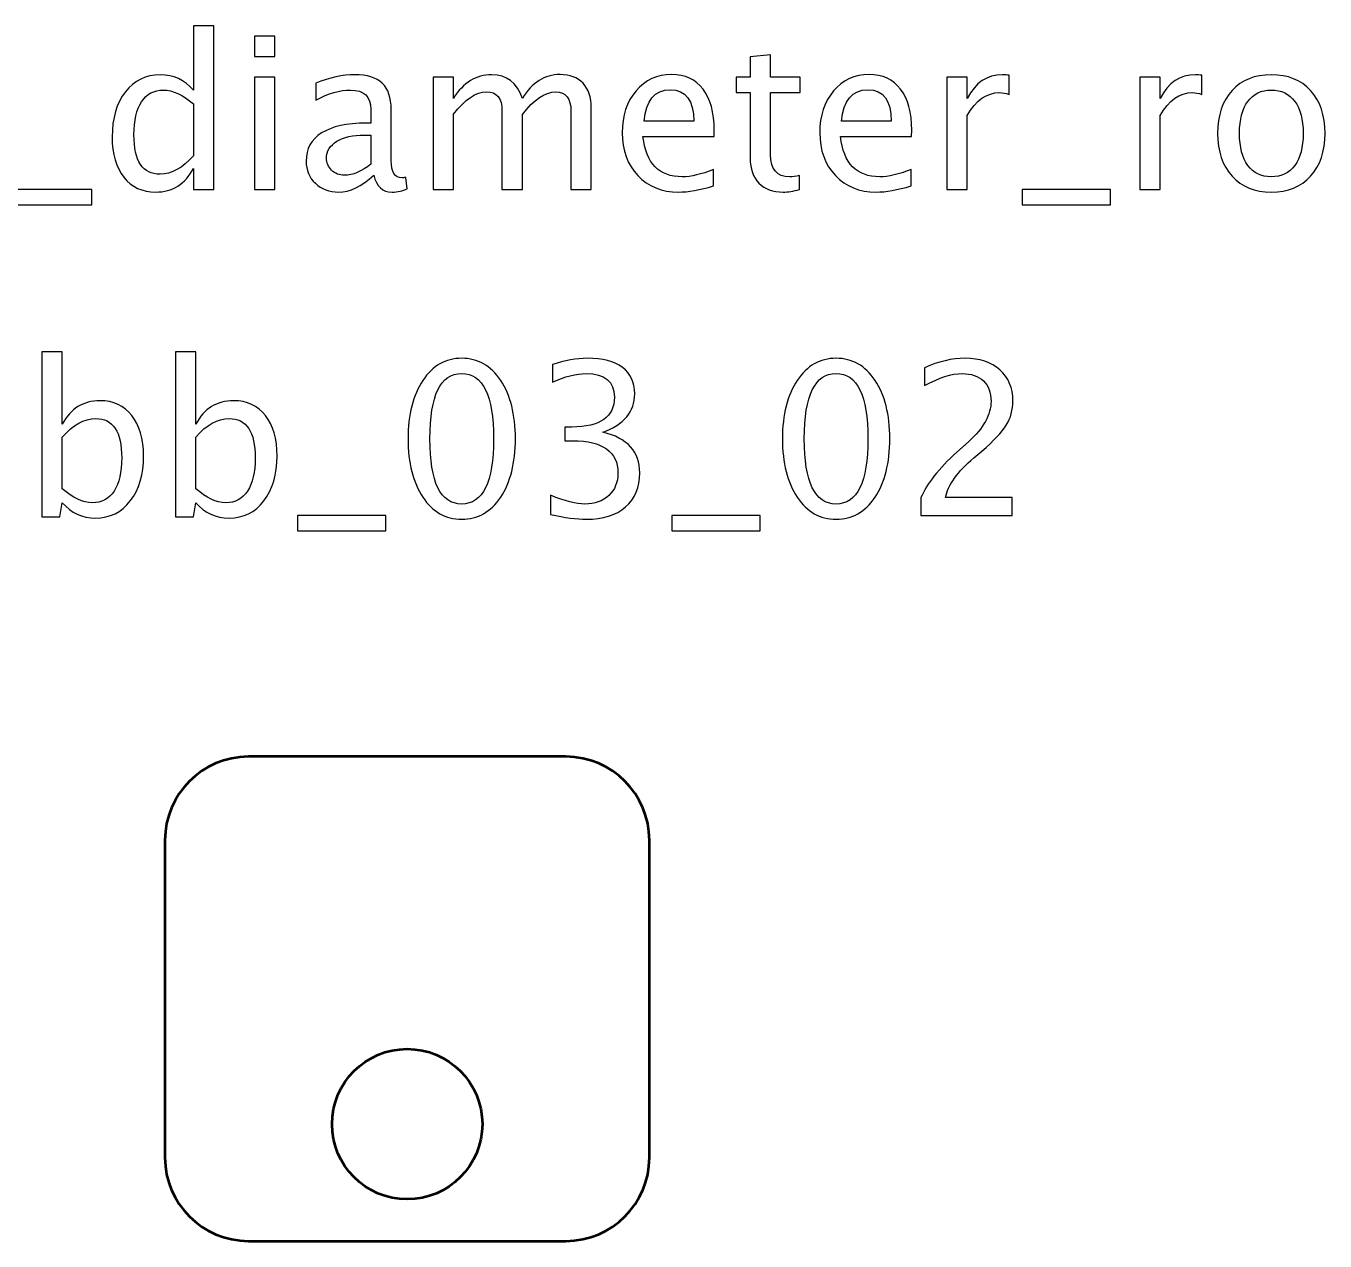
# Model space of a CAD drawing. Header units: centimetres. Extents: x -26.9 to 37.3, y -43.5 to 43.3.
# Drawn here: x -2.28 to 5.49, y -43.45 to -36.18 of the extents above; entities that cross this region are included whole.
import ezdxf

# ---------------------------------------------------------------- set-up
doc = ezdxf.new("R2010")
doc.units = ezdxf.units.CM
doc.header["$MEASUREMENT"] = 0
doc.layers.add('Layer 1', color=7, linetype='Continuous')

msp = doc.modelspace()

# ---------------------------------------------------------------- linework, layer by layer
at = {"layer": 'Layer 1', "lineweight": 53}
msp.add_ellipse((0, -42.75), major_axis=(0, 0.45), ratio=1, dxfattribs=at)
at = {"layer": 'Layer 1'}
for points, knots in [([(-1.2797, -37.15435), (-1.2797, -37.15435), (-1.2797, -37.02798), (-1.2797, -37.02798), (-1.2797, -37.02798), (-1.32944, -37.12239), (-1.40437, -37.16959), (-1.50449, -37.16959), (-1.50449, -37.16959), (-1.58577, -37.16959), (-1.64969, -37.14017), (-1.69626, -37.08111), (-1.69626, -37.08111), (-1.74283, -37.02206), (-1.76611, -36.94141), (-1.76611, -36.83918), (-1.76611, -36.83918), (-1.76611, -36.72742), (-1.73965, -36.63746), (-1.68695, -36.5693), (-1.68695, -36.5693), (-1.63403, -36.50136), (-1.5646, -36.46728), (-1.47845, -36.46728), (-1.47845, -36.46728), (-1.39866, -36.46728), (-1.33219, -36.49776), (-1.2797, -36.55893), (-1.2797, -36.55893), (-1.2797, -36.55893), (-1.2797, -36.17518), (-1.2797, -36.17518), (-1.2797, -36.17518), (-1.2797, -36.17518), (-1.15778, -36.17518), (-1.15778, -36.17518), (-1.15778, -36.17518), (-1.15778, -36.17518), (-1.15778, -37.15435), (-1.15778, -37.15435), (-1.15778, -37.15435), (-1.15778, -37.15435), (-1.2797, -37.15435), (-1.2797, -37.15435)], [0, 0, 0, 0, 0.0833333, 0.0833333, 0.0833333, 0.0833333, 0.1666667, 0.1666667, 0.1666667, 0.1666667, 0.25, 0.25, 0.25, 0.25, 0.3333333, 0.3333333, 0.3333333, 0.3333333, 0.4166667, 0.4166667, 0.4166667, 0.4166667, 0.5, 0.5, 0.5, 0.5, 0.5833333, 0.5833333, 0.5833333, 0.5833333, 0.6666667, 0.6666667, 0.6666667, 0.6666667, 0.75, 0.75, 0.75, 0.75, 0.8333333, 0.8333333, 0.8333333, 0.8333333, 1, 1, 1, 1]), ([(-0.91352, -36.35806), (-0.91352, -36.35806), (-0.91352, -36.23614), (-0.91352, -36.23614), (-0.91352, -36.23614), (-0.91352, -36.23614), (-0.7916, -36.23614), (-0.7916, -36.23614), (-0.7916, -36.23614), (-0.7916, -36.23614), (-0.7916, -36.35806), (-0.7916, -36.35806), (-0.7916, -36.35806), (-0.7916, -36.35806), (-0.91352, -36.35806), (-0.91352, -36.35806)], [0, 0, 0, 0, 0.2, 0.2, 0.2, 0.2, 0.4, 0.4, 0.4, 0.4, 0.6, 0.6, 0.6, 0.6, 1, 1, 1, 1]), ([(2.34911, -37.15414), (2.31143, -37.16451), (2.27863, -37.16959), (2.2509, -37.16959), (2.2509, -37.16959), (2.18867, -37.16959), (2.1402, -37.15181), (2.10548, -37.11625), (2.10548, -37.11625), (2.07056, -37.08069), (2.0532, -37.03137), (2.0532, -36.96808), (2.0532, -36.96808), (2.0532, -36.96808), (2.0532, -36.57269), (2.0532, -36.57269), (2.0532, -36.57269), (2.0532, -36.57269), (1.96896, -36.57269), (1.96896, -36.57269), (1.96896, -36.57269), (1.96896, -36.57269), (1.96896, -36.48125), (1.96896, -36.48125), (1.96896, -36.48125), (1.96896, -36.48125), (2.0532, -36.48125), (2.0532, -36.48125), (2.0532, -36.48125), (2.0532, -36.48125), (2.0532, -36.35954), (2.0532, -36.35954), (2.0532, -36.35954), (2.0532, -36.35954), (2.17512, -36.3479), (2.17512, -36.3479), (2.17512, -36.3479), (2.17512, -36.3479), (2.17512, -36.48125), (2.17512, -36.48125), (2.17512, -36.48125), (2.17512, -36.48125), (2.35165, -36.48125), (2.35165, -36.48125), (2.35165, -36.48125), (2.35165, -36.48125), (2.35165, -36.57269), (2.35165, -36.57269), (2.35165, -36.57269), (2.35165, -36.57269), (2.17512, -36.57269), (2.17512, -36.57269), (2.17512, -36.57269), (2.17512, -36.57269), (2.17512, -36.94607), (2.17512, -36.94607), (2.17512, -36.94607), (2.17512, -37.03412), (2.21343, -37.07815), (2.28984, -37.07815), (2.28984, -37.07815), (2.30614, -37.07815), (2.32583, -37.0754), (2.34911, -37.07011), (2.34911, -37.07011), (2.34911, -37.07011), (2.34911, -37.15414), (2.34911, -37.15414)], [0, 0, 0, 0, 0.0555556, 0.0555556, 0.0555556, 0.0555556, 0.1111111, 0.1111111, 0.1111111, 0.1111111, 0.1666667, 0.1666667, 0.1666667, 0.1666667, 0.2222222, 0.2222222, 0.2222222, 0.2222222, 0.2777778, 0.2777778, 0.2777778, 0.2777778, 0.3333333, 0.3333333, 0.3333333, 0.3333333, 0.3888889, 0.3888889, 0.3888889, 0.3888889, 0.4444444, 0.4444444, 0.4444444, 0.4444444, 0.5, 0.5, 0.5, 0.5, 0.5555556, 0.5555556, 0.5555556, 0.5555556, 0.6111111, 0.6111111, 0.6111111, 0.6111111, 0.6666667, 0.6666667, 0.6666667, 0.6666667, 0.7222222, 0.7222222, 0.7222222, 0.7222222, 0.7777778, 0.7777778, 0.7777778, 0.7777778, 0.8333333, 0.8333333, 0.8333333, 0.8333333, 0.8888889, 0.8888889, 0.8888889, 0.8888889, 1, 1, 1, 1]), ([(-0.19957, -37.06862), (-0.2728, -37.13593), (-0.34329, -37.16959), (-0.41102, -37.16959), (-0.41102, -37.16959), (-0.46669, -37.16959), (-0.51305, -37.15223), (-0.54966, -37.11731), (-0.54966, -37.11731), (-0.58649, -37.08238), (-0.60491, -37.03836), (-0.60491, -36.98523), (-0.60491, -36.98523), (-0.60491, -36.91178), (-0.57401, -36.85526), (-0.5122, -36.81589), (-0.5122, -36.81589), (-0.45039, -36.77652), (-0.3617, -36.75684), (-0.24613, -36.75684), (-0.24613, -36.75684), (-0.24613, -36.75684), (-0.21756, -36.75684), (-0.21756, -36.75684), (-0.21756, -36.75684), (-0.21756, -36.75684), (-0.21756, -36.67577), (-0.21756, -36.67577), (-0.21756, -36.67577), (-0.21756, -36.59767), (-0.2582, -36.55872), (-0.33969, -36.55872), (-0.33969, -36.55872), (-0.40277, -36.55872), (-0.47177, -36.57862), (-0.54649, -36.61841), (-0.54649, -36.61841), (-0.54649, -36.61841), (-0.54649, -36.51808), (-0.54649, -36.51808), (-0.54649, -36.51808), (-0.46436, -36.48421), (-0.38689, -36.46728), (-0.31429, -36.46728), (-0.31429, -36.46728), (-0.23957, -36.46728), (-0.18433, -36.48421), (-0.14898, -36.51829), (-0.14898, -36.51829), (-0.11342, -36.55237), (-0.09564, -36.60486), (-0.09564, -36.67577), (-0.09564, -36.67577), (-0.09564, -36.67577), (-0.09564, -36.97994), (-0.09564, -36.97994), (-0.09564, -36.97994), (-0.09564, -37.04957), (-0.07426, -37.0845), (-0.03129, -37.0845), (-0.03129, -37.0845), (-0.026, -37.0845), (-0.01817, -37.08365), (-0.0078, -37.08196), (-0.0078, -37.08196), (-0.0078, -37.08196), (0.00088, -37.14969), (0.00088, -37.14969), (0.00088, -37.14969), (-0.02685, -37.16303), (-0.05733, -37.16959), (-0.09077, -37.16959), (-0.09077, -37.16959), (-0.14771, -37.16959), (-0.1839, -37.13593), (-0.19957, -37.06862)], [0, 0, 0, 0, 0.05, 0.05, 0.05, 0.05, 0.1, 0.1, 0.1, 0.1, 0.15, 0.15, 0.15, 0.15, 0.2, 0.2, 0.2, 0.2, 0.25, 0.25, 0.25, 0.25, 0.3, 0.3, 0.3, 0.3, 0.35, 0.35, 0.35, 0.35, 0.4, 0.4, 0.4, 0.4, 0.45, 0.45, 0.45, 0.45, 0.5, 0.5, 0.5, 0.5, 0.55, 0.55, 0.55, 0.55, 0.6, 0.6, 0.6, 0.6, 0.65, 0.65, 0.65, 0.65, 0.7, 0.7, 0.7, 0.7, 0.75, 0.75, 0.75, 0.75, 0.8, 0.8, 0.8, 0.8, 0.85, 0.85, 0.85, 0.85, 0.9, 0.9, 0.9, 0.9, 1, 1, 1, 1]), ([(0.15476, -37.15435), (0.15476, -37.15435), (0.15476, -36.48125), (0.15476, -36.48125), (0.15476, -36.48125), (0.15476, -36.48125), (0.27668, -36.48125), (0.27668, -36.48125), (0.27668, -36.48125), (0.27668, -36.48125), (0.27668, -36.60846), (0.27668, -36.60846), (0.27668, -36.60846), (0.33616, -36.51427), (0.41236, -36.46728), (0.5057, -36.46728), (0.5057, -36.46728), (0.59566, -36.46728), (0.65683, -36.51427), (0.68943, -36.60846), (0.68943, -36.60846), (0.74722, -36.51342), (0.82257, -36.46601), (0.91507, -36.46601), (0.91507, -36.46601), (0.97412, -36.46601), (1.02005, -36.48337), (1.05286, -36.51829), (1.05286, -36.51829), (1.08567, -36.55322), (1.10218, -36.60211), (1.10218, -36.66498), (1.10218, -36.66498), (1.10218, -36.66498), (1.10218, -37.15435), (1.10218, -37.15435), (1.10218, -37.15435), (1.10218, -37.15435), (0.98026, -37.15435), (0.98026, -37.15435), (0.98026, -37.15435), (0.98026, -37.15435), (0.98026, -36.68508), (0.98026, -36.68508), (0.98026, -36.68508), (0.98026, -36.60846), (0.94978, -36.57015), (0.88882, -36.57015), (0.88882, -36.57015), (0.82553, -36.57015), (0.75907, -36.61481), (0.68943, -36.70435), (0.68943, -36.70435), (0.68943, -36.70435), (0.68943, -37.15435), (0.68943, -37.15435), (0.68943, -37.15435), (0.68943, -37.15435), (0.56751, -37.15435), (0.56751, -37.15435), (0.56751, -37.15435), (0.56751, -37.15435), (0.56751, -36.68466), (0.56751, -36.68466), (0.56751, -36.68466), (0.56751, -36.6074), (0.53661, -36.56888), (0.47459, -36.56888), (0.47459, -36.56888), (0.41299, -36.56888), (0.34695, -36.61375), (0.27668, -36.70371), (0.27668, -36.70371), (0.27668, -36.70371), (0.27668, -37.15435), (0.27668, -37.15435), (0.27668, -37.15435), (0.27668, -37.15435), (0.15476, -37.15435), (0.15476, -37.15435)], [0, 0, 0, 0, 0.047619, 0.047619, 0.047619, 0.047619, 0.0952381, 0.0952381, 0.0952381, 0.0952381, 0.1428571, 0.1428571, 0.1428571, 0.1428571, 0.1904762, 0.1904762, 0.1904762, 0.1904762, 0.2380952, 0.2380952, 0.2380952, 0.2380952, 0.2857143, 0.2857143, 0.2857143, 0.2857143, 0.3333333, 0.3333333, 0.3333333, 0.3333333, 0.3809524, 0.3809524, 0.3809524, 0.3809524, 0.4285714, 0.4285714, 0.4285714, 0.4285714, 0.4761905, 0.4761905, 0.4761905, 0.4761905, 0.5238095, 0.5238095, 0.5238095, 0.5238095, 0.5714286, 0.5714286, 0.5714286, 0.5714286, 0.6190476, 0.6190476, 0.6190476, 0.6190476, 0.6666667, 0.6666667, 0.6666667, 0.6666667, 0.7142857, 0.7142857, 0.7142857, 0.7142857, 0.7619048, 0.7619048, 0.7619048, 0.7619048, 0.8095238, 0.8095238, 0.8095238, 0.8095238, 0.8571429, 0.8571429, 0.8571429, 0.8571429, 0.9047619, 0.9047619, 0.9047619, 0.9047619, 1, 1, 1, 1]), ([(1.83455, -37.13276), (1.75264, -37.15731), (1.68257, -37.16959), (1.62415, -37.16959), (1.62415, -37.16959), (1.52446, -37.16959), (1.44339, -37.13657), (1.38095, -37.07074), (1.38095, -37.07074), (1.31851, -37.00491), (1.28718, -36.91961), (1.28718, -36.81462), (1.28718, -36.81462), (1.28718, -36.71281), (1.3147, -36.6292), (1.36994, -36.5638), (1.36994, -36.5638), (1.42519, -36.49861), (1.49588, -36.46601), (1.58203, -36.46601), (1.58203, -36.46601), (1.66352, -36.46601), (1.7266, -36.49501), (1.77105, -36.553), (1.77105, -36.553), (1.8155, -36.611), (1.83773, -36.69313), (1.83773, -36.7996), (1.83773, -36.7996), (1.83773, -36.7996), (1.83709, -36.83685), (1.83709, -36.83685), (1.83709, -36.83685), (1.83709, -36.83685), (1.41164, -36.83685), (1.41164, -36.83685), (1.41164, -36.83685), (1.42942, -36.99772), (1.50795, -37.07815), (1.64701, -37.07815), (1.64701, -37.07815), (1.69803, -37.07815), (1.76047, -37.06376), (1.83455, -37.03497), (1.83455, -37.03497), (1.83455, -37.03497), (1.83455, -37.13276), (1.83455, -37.13276)], [0, 0, 0, 0, 0.0769231, 0.0769231, 0.0769231, 0.0769231, 0.1538462, 0.1538462, 0.1538462, 0.1538462, 0.2307692, 0.2307692, 0.2307692, 0.2307692, 0.3076923, 0.3076923, 0.3076923, 0.3076923, 0.3846154, 0.3846154, 0.3846154, 0.3846154, 0.4615385, 0.4615385, 0.4615385, 0.4615385, 0.5384615, 0.5384615, 0.5384615, 0.5384615, 0.6153846, 0.6153846, 0.6153846, 0.6153846, 0.6923077, 0.6923077, 0.6923077, 0.6923077, 0.7692308, 0.7692308, 0.7692308, 0.7692308, 0.8461538, 0.8461538, 0.8461538, 0.8461538, 1, 1, 1, 1]), ([(3.01713, -37.13276), (2.93522, -37.15731), (2.86515, -37.16959), (2.80673, -37.16959), (2.80673, -37.16959), (2.70704, -37.16959), (2.62597, -37.13657), (2.56353, -37.07074), (2.56353, -37.07074), (2.50109, -37.00491), (2.46976, -36.91961), (2.46976, -36.81462), (2.46976, -36.81462), (2.46976, -36.71281), (2.49728, -36.6292), (2.55252, -36.5638), (2.55252, -36.5638), (2.60777, -36.49861), (2.67846, -36.46601), (2.76461, -36.46601), (2.76461, -36.46601), (2.8461, -36.46601), (2.90918, -36.49501), (2.95363, -36.553), (2.95363, -36.553), (2.99808, -36.611), (3.02031, -36.69313), (3.02031, -36.7996), (3.02031, -36.7996), (3.02031, -36.7996), (3.01967, -36.83685), (3.01967, -36.83685), (3.01967, -36.83685), (3.01967, -36.83685), (2.59422, -36.83685), (2.59422, -36.83685), (2.59422, -36.83685), (2.612, -36.99772), (2.69053, -37.07815), (2.82959, -37.07815), (2.82959, -37.07815), (2.88061, -37.07815), (2.94305, -37.06376), (3.01713, -37.03497), (3.01713, -37.03497), (3.01713, -37.03497), (3.01713, -37.13276), (3.01713, -37.13276)], [0, 0, 0, 0, 0.0769231, 0.0769231, 0.0769231, 0.0769231, 0.1538462, 0.1538462, 0.1538462, 0.1538462, 0.2307692, 0.2307692, 0.2307692, 0.2307692, 0.3076923, 0.3076923, 0.3076923, 0.3076923, 0.3846154, 0.3846154, 0.3846154, 0.3846154, 0.4615385, 0.4615385, 0.4615385, 0.4615385, 0.5384615, 0.5384615, 0.5384615, 0.5384615, 0.6153846, 0.6153846, 0.6153846, 0.6153846, 0.6923077, 0.6923077, 0.6923077, 0.6923077, 0.7692308, 0.7692308, 0.7692308, 0.7692308, 0.8461538, 0.8461538, 0.8461538, 0.8461538, 1, 1, 1, 1]), ([(3.2307, -37.15435), (3.2307, -37.15435), (3.2307, -36.48125), (3.2307, -36.48125), (3.2307, -36.48125), (3.2307, -36.48125), (3.35262, -36.48125), (3.35262, -36.48125), (3.35262, -36.48125), (3.35262, -36.48125), (3.35262, -36.60846), (3.35262, -36.60846), (3.35262, -36.60846), (3.40109, -36.51427), (3.47137, -36.46728), (3.56365, -36.46728), (3.56365, -36.46728), (3.57614, -36.46728), (3.58926, -36.46834), (3.60281, -36.47045), (3.60281, -36.47045), (3.60281, -36.47045), (3.60281, -36.58454), (3.60281, -36.58454), (3.60281, -36.58454), (3.58164, -36.57756), (3.56302, -36.57396), (3.54693, -36.57396), (3.54693, -36.57396), (3.46946, -36.57396), (3.40469, -36.61968), (3.35262, -36.71133), (3.35262, -36.71133), (3.35262, -36.71133), (3.35262, -37.15435), (3.35262, -37.15435), (3.35262, -37.15435), (3.35262, -37.15435), (3.2307, -37.15435), (3.2307, -37.15435)], [0, 0, 0, 0, 0.0909091, 0.0909091, 0.0909091, 0.0909091, 0.1818182, 0.1818182, 0.1818182, 0.1818182, 0.2727273, 0.2727273, 0.2727273, 0.2727273, 0.3636364, 0.3636364, 0.3636364, 0.3636364, 0.4545455, 0.4545455, 0.4545455, 0.4545455, 0.5454545, 0.5454545, 0.5454545, 0.5454545, 0.6363636, 0.6363636, 0.6363636, 0.6363636, 0.7272727, 0.7272727, 0.7272727, 0.7272727, 0.8181818, 0.8181818, 0.8181818, 0.8181818, 1, 1, 1, 1]), ([(4.38534, -37.15435), (4.38534, -37.15435), (4.38534, -36.48125), (4.38534, -36.48125), (4.38534, -36.48125), (4.38534, -36.48125), (4.50726, -36.48125), (4.50726, -36.48125), (4.50726, -36.48125), (4.50726, -36.48125), (4.50726, -36.60846), (4.50726, -36.60846), (4.50726, -36.60846), (4.55573, -36.51427), (4.62601, -36.46728), (4.71829, -36.46728), (4.71829, -36.46728), (4.73078, -36.46728), (4.7439, -36.46834), (4.75745, -36.47045), (4.75745, -36.47045), (4.75745, -36.47045), (4.75745, -36.58454), (4.75745, -36.58454), (4.75745, -36.58454), (4.73628, -36.57756), (4.71766, -36.57396), (4.70157, -36.57396), (4.70157, -36.57396), (4.6241, -36.57396), (4.55933, -36.61968), (4.50726, -36.71133), (4.50726, -36.71133), (4.50726, -36.71133), (4.50726, -37.15435), (4.50726, -37.15435), (4.50726, -37.15435), (4.50726, -37.15435), (4.38534, -37.15435), (4.38534, -37.15435)], [0, 0, 0, 0, 0.0909091, 0.0909091, 0.0909091, 0.0909091, 0.1818182, 0.1818182, 0.1818182, 0.1818182, 0.2727273, 0.2727273, 0.2727273, 0.2727273, 0.3636364, 0.3636364, 0.3636364, 0.3636364, 0.4545455, 0.4545455, 0.4545455, 0.4545455, 0.5454545, 0.5454545, 0.5454545, 0.5454545, 0.6363636, 0.6363636, 0.6363636, 0.6363636, 0.7272727, 0.7272727, 0.7272727, 0.7272727, 0.8181818, 0.8181818, 0.8181818, 0.8181818, 1, 1, 1, 1]), ([(5.17295, -37.16959), (5.0741, -37.16959), (4.99579, -37.13805), (4.93821, -37.07497), (4.93821, -37.07497), (4.88043, -37.0119), (4.85164, -36.92617), (4.85164, -36.81801), (4.85164, -36.81801), (4.85164, -36.71006), (4.88043, -36.62455), (4.93821, -36.56168), (4.93821, -36.56168), (4.99579, -36.49882), (5.0741, -36.46728), (5.17295, -36.46728), (5.17295, -36.46728), (5.2718, -36.46728), (5.35012, -36.49882), (5.40769, -36.56168), (5.40769, -36.56168), (5.46547, -36.62455), (5.49426, -36.71006), (5.49426, -36.81801), (5.49426, -36.81801), (5.49426, -36.92617), (5.46547, -37.0119), (5.40769, -37.07497), (5.40769, -37.07497), (5.35012, -37.13805), (5.2718, -37.16959), (5.17295, -37.16959)], [0, 0, 0, 0, 0.1111111, 0.1111111, 0.1111111, 0.1111111, 0.2222222, 0.2222222, 0.2222222, 0.2222222, 0.3333333, 0.3333333, 0.3333333, 0.3333333, 0.4444444, 0.4444444, 0.4444444, 0.4444444, 0.5555556, 0.5555556, 0.5555556, 0.5555556, 0.6666667, 0.6666667, 0.6666667, 0.6666667, 0.7777778, 0.7777778, 0.7777778, 0.7777778, 1, 1, 1, 1]), ([(-0.91352, -37.15435), (-0.91352, -37.15435), (-0.91352, -36.48125), (-0.91352, -36.48125), (-0.91352, -36.48125), (-0.91352, -36.48125), (-0.7916, -36.48125), (-0.7916, -36.48125), (-0.7916, -36.48125), (-0.7916, -36.48125), (-0.7916, -37.15435), (-0.7916, -37.15435), (-0.7916, -37.15435), (-0.7916, -37.15435), (-0.91352, -37.15435), (-0.91352, -37.15435)], [0, 0, 0, 0, 0.2, 0.2, 0.2, 0.2, 0.4, 0.4, 0.4, 0.4, 0.6, 0.6, 0.6, 0.6, 1, 1, 1, 1]), ([(-1.2797, -36.64233), (-1.34299, -36.58666), (-1.40289, -36.55872), (-1.45962, -36.55872), (-1.45962, -36.55872), (-1.5155, -36.55872), (-1.55868, -36.582), (-1.58937, -36.62878), (-1.58937, -36.62878), (-1.62006, -36.67535), (-1.6353, -36.74139), (-1.6353, -36.8269), (-1.6353, -36.8269), (-1.6353, -36.98417), (-1.58323, -37.06291), (-1.47888, -37.06291), (-1.47888, -37.06291), (-1.41114, -37.06291), (-1.34468, -37.02587), (-1.2797, -36.952), (-1.2797, -36.952), (-1.2797, -36.952), (-1.2797, -36.64233), (-1.2797, -36.64233)], [0, 0, 0, 0, 0.1428571, 0.1428571, 0.1428571, 0.1428571, 0.2857143, 0.2857143, 0.2857143, 0.2857143, 0.4285714, 0.4285714, 0.4285714, 0.4285714, 0.5714286, 0.5714286, 0.5714286, 0.5714286, 0.7142857, 0.7142857, 0.7142857, 0.7142857, 1, 1, 1, 1]), ([(1.41799, -36.74541), (1.41799, -36.74541), (1.71517, -36.74541), (1.71517, -36.74541), (1.71517, -36.74541), (1.71517, -36.6201), (1.66839, -36.55745), (1.57505, -36.55745), (1.57505, -36.55745), (1.48107, -36.55745), (1.42879, -36.6201), (1.41799, -36.74541)], [0, 0, 0, 0, 0.25, 0.25, 0.25, 0.25, 0.5, 0.5, 0.5, 0.5, 1, 1, 1, 1]), ([(2.60057, -36.74541), (2.60057, -36.74541), (2.89775, -36.74541), (2.89775, -36.74541), (2.89775, -36.74541), (2.89775, -36.6201), (2.85097, -36.55745), (2.75763, -36.55745), (2.75763, -36.55745), (2.66365, -36.55745), (2.61137, -36.6201), (2.60057, -36.74541)], [0, 0, 0, 0, 0.25, 0.25, 0.25, 0.25, 0.5, 0.5, 0.5, 0.5, 1, 1, 1, 1]), ([(5.17274, -37.07815), (5.23306, -37.07815), (5.28005, -37.0555), (5.3135, -37.00999), (5.3135, -37.00999), (5.34673, -36.9647), (5.36345, -36.90056), (5.36345, -36.81801), (5.36345, -36.81801), (5.36345, -36.73567), (5.34673, -36.67175), (5.3135, -36.62645), (5.3135, -36.62645), (5.28005, -36.58137), (5.23306, -36.55872), (5.17274, -36.55872), (5.17274, -36.55872), (5.1122, -36.55872), (5.06521, -36.58137), (5.03219, -36.62645), (5.03219, -36.62645), (4.99896, -36.67175), (4.98245, -36.73567), (4.98245, -36.81801), (4.98245, -36.81801), (4.98245, -36.90056), (4.99896, -36.9647), (5.03219, -37.00999), (5.03219, -37.00999), (5.06521, -37.0555), (5.1122, -37.07815), (5.17274, -37.07815)], [0, 0, 0, 0, 0.1111111, 0.1111111, 0.1111111, 0.1111111, 0.2222222, 0.2222222, 0.2222222, 0.2222222, 0.3333333, 0.3333333, 0.3333333, 0.3333333, 0.4444444, 0.4444444, 0.4444444, 0.4444444, 0.5555556, 0.5555556, 0.5555556, 0.5555556, 0.6666667, 0.6666667, 0.6666667, 0.6666667, 0.7777778, 0.7777778, 0.7777778, 0.7777778, 1, 1, 1, 1]), ([(-0.21756, -37.00216), (-0.21756, -37.00216), (-0.21756, -36.82923), (-0.21756, -36.82923), (-0.21756, -36.82923), (-0.21756, -36.82923), (-0.25672, -36.82796), (-0.25672, -36.82796), (-0.25672, -36.82796), (-0.32445, -36.82796), (-0.37906, -36.84045), (-0.42076, -36.86542), (-0.42076, -36.86542), (-0.46225, -36.89061), (-0.48299, -36.92384), (-0.48299, -36.96533), (-0.48299, -36.96533), (-0.48299, -36.99433), (-0.47262, -37.01888), (-0.45209, -37.03899), (-0.45209, -37.03899), (-0.43134, -37.0591), (-0.40615, -37.06926), (-0.37631, -37.06926), (-0.37631, -37.06926), (-0.32551, -37.06926), (-0.27259, -37.04682), (-0.21756, -37.00216)], [0, 0, 0, 0, 0.125, 0.125, 0.125, 0.125, 0.25, 0.25, 0.25, 0.25, 0.375, 0.375, 0.375, 0.375, 0.5, 0.5, 0.5, 0.5, 0.625, 0.625, 0.625, 0.625, 0.75, 0.75, 0.75, 0.75, 1, 1, 1, 1]), ([(-2.41635, -37.24579), (-2.41635, -37.24579), (-2.41635, -37.15435), (-2.41635, -37.15435), (-2.41635, -37.15435), (-2.41635, -37.15435), (-1.88803, -37.15435), (-1.88803, -37.15435), (-1.88803, -37.15435), (-1.88803, -37.15435), (-1.88803, -37.24579), (-1.88803, -37.24579), (-1.88803, -37.24579), (-1.88803, -37.24579), (-2.41635, -37.24579), (-2.41635, -37.24579)], [0, 0, 0, 0, 0.2, 0.2, 0.2, 0.2, 0.4, 0.4, 0.4, 0.4, 0.6, 0.6, 0.6, 0.6, 1, 1, 1, 1]), ([(3.68176, -37.24579), (3.68176, -37.24579), (3.68176, -37.15435), (3.68176, -37.15435), (3.68176, -37.15435), (3.68176, -37.15435), (4.21008, -37.15435), (4.21008, -37.15435), (4.21008, -37.15435), (4.21008, -37.15435), (4.21008, -37.24579), (4.21008, -37.24579), (4.21008, -37.24579), (4.21008, -37.24579), (3.68176, -37.24579), (3.68176, -37.24579)], [0, 0, 0, 0, 0.2, 0.2, 0.2, 0.2, 0.4, 0.4, 0.4, 0.4, 0.6, 0.6, 0.6, 0.6, 1, 1, 1, 1]), ([(-2.18639, -39.11354), (-2.18639, -39.11354), (-2.18639, -38.12675), (-2.18639, -38.12675), (-2.18639, -38.12675), (-2.18639, -38.12675), (-2.06447, -38.12675), (-2.06447, -38.12675), (-2.06447, -38.12675), (-2.06447, -38.12675), (-2.06447, -38.56003), (-2.06447, -38.56003), (-2.06447, -38.56003), (-2.01452, -38.46584), (-1.93937, -38.41885), (-1.83926, -38.41885), (-1.83926, -38.41885), (-1.75819, -38.41885), (-1.69448, -38.44827), (-1.64791, -38.50733), (-1.64791, -38.50733), (-1.60134, -38.56638), (-1.57806, -38.64703), (-1.57806, -38.74926), (-1.57806, -38.74926), (-1.57806, -38.8606), (-1.60452, -38.95056), (-1.65722, -39.01871), (-1.65722, -39.01871), (-1.70993, -39.08708), (-1.77935, -39.12116), (-1.86529, -39.12116), (-1.86529, -39.12116), (-1.94509, -39.12116), (-2.01155, -39.09068), (-2.06447, -39.02951), (-2.06447, -39.02951), (-2.06447, -39.02951), (-2.07929, -39.11354), (-2.07929, -39.11354), (-2.07929, -39.11354), (-2.07929, -39.11354), (-2.18639, -39.11354), (-2.18639, -39.11354)], [0, 0, 0, 0, 0.0833333, 0.0833333, 0.0833333, 0.0833333, 0.1666667, 0.1666667, 0.1666667, 0.1666667, 0.25, 0.25, 0.25, 0.25, 0.3333333, 0.3333333, 0.3333333, 0.3333333, 0.4166667, 0.4166667, 0.4166667, 0.4166667, 0.5, 0.5, 0.5, 0.5, 0.5833333, 0.5833333, 0.5833333, 0.5833333, 0.6666667, 0.6666667, 0.6666667, 0.6666667, 0.75, 0.75, 0.75, 0.75, 0.8333333, 0.8333333, 0.8333333, 0.8333333, 1, 1, 1, 1]), ([(-1.38714, -39.11354), (-1.38714, -39.11354), (-1.38714, -38.12675), (-1.38714, -38.12675), (-1.38714, -38.12675), (-1.38714, -38.12675), (-1.26522, -38.12675), (-1.26522, -38.12675), (-1.26522, -38.12675), (-1.26522, -38.12675), (-1.26522, -38.56003), (-1.26522, -38.56003), (-1.26522, -38.56003), (-1.21527, -38.46584), (-1.14012, -38.41885), (-1.04001, -38.41885), (-1.04001, -38.41885), (-0.95894, -38.41885), (-0.89523, -38.44827), (-0.84866, -38.50733), (-0.84866, -38.50733), (-0.80209, -38.56638), (-0.77881, -38.64703), (-0.77881, -38.74926), (-0.77881, -38.74926), (-0.77881, -38.8606), (-0.80527, -38.95056), (-0.85797, -39.01871), (-0.85797, -39.01871), (-0.91068, -39.08708), (-0.9801, -39.12116), (-1.06604, -39.12116), (-1.06604, -39.12116), (-1.14584, -39.12116), (-1.2123, -39.09068), (-1.26522, -39.02951), (-1.26522, -39.02951), (-1.26522, -39.02951), (-1.28004, -39.11354), (-1.28004, -39.11354), (-1.28004, -39.11354), (-1.28004, -39.11354), (-1.38714, -39.11354), (-1.38714, -39.11354)], [0, 0, 0, 0, 0.0833333, 0.0833333, 0.0833333, 0.0833333, 0.1666667, 0.1666667, 0.1666667, 0.1666667, 0.25, 0.25, 0.25, 0.25, 0.3333333, 0.3333333, 0.3333333, 0.3333333, 0.4166667, 0.4166667, 0.4166667, 0.4166667, 0.5, 0.5, 0.5, 0.5, 0.5833333, 0.5833333, 0.5833333, 0.5833333, 0.6666667, 0.6666667, 0.6666667, 0.6666667, 0.75, 0.75, 0.75, 0.75, 0.8333333, 0.8333333, 0.8333333, 0.8333333, 1, 1, 1, 1]), ([(0.32651, -39.12878), (0.2302, -39.12878), (0.15252, -39.08454), (0.09368, -38.99628), (0.09368, -38.99628), (0.03462, -38.90801), (0.0052, -38.79159), (0.0052, -38.64681), (0.0052, -38.64681), (0.0052, -38.50203), (0.03462, -38.38562), (0.09368, -38.29735), (0.09368, -38.29735), (0.15252, -38.20909), (0.2302, -38.16485), (0.32651, -38.16485), (0.32651, -38.16485), (0.42324, -38.16485), (0.50092, -38.20888), (0.55977, -38.29693), (0.55977, -38.29693), (0.6184, -38.38498), (0.64782, -38.50161), (0.64782, -38.64681), (0.64782, -38.64681), (0.64782, -38.79159), (0.6184, -38.90801), (0.55977, -38.99628), (0.55977, -38.99628), (0.50092, -39.08454), (0.42324, -39.12878), (0.32651, -39.12878)], [0, 0, 0, 0, 0.1111111, 0.1111111, 0.1111111, 0.1111111, 0.2222222, 0.2222222, 0.2222222, 0.2222222, 0.3333333, 0.3333333, 0.3333333, 0.3333333, 0.4444444, 0.4444444, 0.4444444, 0.4444444, 0.5555556, 0.5555556, 0.5555556, 0.5555556, 0.6666667, 0.6666667, 0.6666667, 0.6666667, 0.7777778, 0.7777778, 0.7777778, 0.7777778, 1, 1, 1, 1]), ([(0.85779, -39.09957), (0.85779, -39.09957), (0.85779, -38.98527), (0.85779, -38.98527), (0.85779, -38.98527), (0.945, -39.01998), (1.01337, -39.03734), (1.06353, -39.03734), (1.06353, -39.03734), (1.12259, -39.03734), (1.17021, -39.02041), (1.20683, -38.98633), (1.20683, -38.98633), (1.24345, -38.95225), (1.26165, -38.9078), (1.26165, -38.85319), (1.26165, -38.85319), (1.26165, -38.72365), (1.17148, -38.65888), (0.99114, -38.65888), (0.99114, -38.65888), (0.99114, -38.65888), (0.94288, -38.65888), (0.94288, -38.65888), (0.94288, -38.65888), (0.94288, -38.65888), (0.94288, -38.57696), (0.94288, -38.57696), (0.94288, -38.57696), (0.94288, -38.57696), (0.98564, -38.57633), (0.98564, -38.57633), (0.98564, -38.57633), (1.15518, -38.57633), (1.24006, -38.51664), (1.24006, -38.39705), (1.24006, -38.39705), (1.24006, -38.30328), (1.18376, -38.25629), (1.07136, -38.25629), (1.07136, -38.25629), (1.01104, -38.25629), (0.94415, -38.27365), (0.87049, -38.30836), (0.87049, -38.30836), (0.87049, -38.30836), (0.87049, -38.20168), (0.87049, -38.20168), (0.87049, -38.20168), (0.94267, -38.17713), (1.01231, -38.16485), (1.07919, -38.16485), (1.07919, -38.16485), (1.17021, -38.16485), (1.24027, -38.18305), (1.28896, -38.21946), (1.28896, -38.21946), (1.33764, -38.25565), (1.36198, -38.30836), (1.36198, -38.37736), (1.36198, -38.37736), (1.36198, -38.4851), (1.29827, -38.56194), (1.17063, -38.60766), (1.17063, -38.60766), (1.31859, -38.64216), (1.39246, -38.72323), (1.39246, -38.85128), (1.39246, -38.85128), (1.39246, -38.93764), (1.36389, -39.00559), (1.30695, -39.05491), (1.30695, -39.05491), (1.25001, -39.10423), (1.17169, -39.12878), (1.07221, -39.12878), (1.07221, -39.12878), (1.01548, -39.12878), (0.94415, -39.11904), (0.85779, -39.09957)], [0, 0, 0, 0, 0.047619, 0.047619, 0.047619, 0.047619, 0.0952381, 0.0952381, 0.0952381, 0.0952381, 0.1428571, 0.1428571, 0.1428571, 0.1428571, 0.1904762, 0.1904762, 0.1904762, 0.1904762, 0.2380952, 0.2380952, 0.2380952, 0.2380952, 0.2857143, 0.2857143, 0.2857143, 0.2857143, 0.3333333, 0.3333333, 0.3333333, 0.3333333, 0.3809524, 0.3809524, 0.3809524, 0.3809524, 0.4285714, 0.4285714, 0.4285714, 0.4285714, 0.4761905, 0.4761905, 0.4761905, 0.4761905, 0.5238095, 0.5238095, 0.5238095, 0.5238095, 0.5714286, 0.5714286, 0.5714286, 0.5714286, 0.6190476, 0.6190476, 0.6190476, 0.6190476, 0.6666667, 0.6666667, 0.6666667, 0.6666667, 0.7142857, 0.7142857, 0.7142857, 0.7142857, 0.7619048, 0.7619048, 0.7619048, 0.7619048, 0.8095238, 0.8095238, 0.8095238, 0.8095238, 0.8571429, 0.8571429, 0.8571429, 0.8571429, 0.9047619, 0.9047619, 0.9047619, 0.9047619, 1, 1, 1, 1]), ([(2.56763, -39.12878), (2.47132, -39.12878), (2.39364, -39.08454), (2.3348, -38.99628), (2.3348, -38.99628), (2.27574, -38.90801), (2.24632, -38.79159), (2.24632, -38.64681), (2.24632, -38.64681), (2.24632, -38.50203), (2.27574, -38.38562), (2.3348, -38.29735), (2.3348, -38.29735), (2.39364, -38.20909), (2.47132, -38.16485), (2.56763, -38.16485), (2.56763, -38.16485), (2.66436, -38.16485), (2.74204, -38.20888), (2.80089, -38.29693), (2.80089, -38.29693), (2.85952, -38.38498), (2.88894, -38.50161), (2.88894, -38.64681), (2.88894, -38.64681), (2.88894, -38.79159), (2.85952, -38.90801), (2.80089, -38.99628), (2.80089, -38.99628), (2.74204, -39.08454), (2.66436, -39.12878), (2.56763, -39.12878)], [0, 0, 0, 0, 0.1111111, 0.1111111, 0.1111111, 0.1111111, 0.2222222, 0.2222222, 0.2222222, 0.2222222, 0.3333333, 0.3333333, 0.3333333, 0.3333333, 0.4444444, 0.4444444, 0.4444444, 0.4444444, 0.5555556, 0.5555556, 0.5555556, 0.5555556, 0.6666667, 0.6666667, 0.6666667, 0.6666667, 0.7777778, 0.7777778, 0.7777778, 0.7777778, 1, 1, 1, 1]), ([(3.07478, -39.10592), (3.07478, -39.10592), (3.07478, -38.99924), (3.07478, -38.99924), (3.07478, -38.99924), (3.11034, -38.91605), (3.1821, -38.82525), (3.29026, -38.72725), (3.29026, -38.72725), (3.29026, -38.72725), (3.36011, -38.66459), (3.36011, -38.66459), (3.36011, -38.66459), (3.45007, -38.58289), (3.49515, -38.50203), (3.49515, -38.4216), (3.49515, -38.4216), (3.49515, -38.37017), (3.4797, -38.32995), (3.44901, -38.30053), (3.44901, -38.30053), (3.41832, -38.27111), (3.37577, -38.25629), (3.3218, -38.25629), (3.3218, -38.25629), (3.25872, -38.25629), (3.184, -38.28042), (3.09764, -38.32868), (3.09764, -38.32868), (3.09764, -38.32868), (3.09764, -38.222), (3.09764, -38.222), (3.09764, -38.222), (3.17913, -38.1839), (3.2602, -38.16485), (3.34106, -38.16485), (3.34106, -38.16485), (3.42699, -38.16485), (3.496, -38.18792), (3.54807, -38.23428), (3.54807, -38.23428), (3.59993, -38.28063), (3.62596, -38.34201), (3.62596, -38.41864), (3.62596, -38.41864), (3.62596, -38.47367), (3.61284, -38.52257), (3.58659, -38.56511), (3.58659, -38.56511), (3.56013, -38.60787), (3.51124, -38.65951), (3.43948, -38.72047), (3.43948, -38.72047), (3.43948, -38.72047), (3.39228, -38.76069), (3.39228, -38.76069), (3.39228, -38.76069), (3.29407, -38.84388), (3.23734, -38.92346), (3.2221, -38.99924), (3.2221, -38.99924), (3.2221, -38.99924), (3.62215, -38.99924), (3.62215, -38.99924), (3.62215, -38.99924), (3.62215, -38.99924), (3.62215, -39.10592), (3.62215, -39.10592), (3.62215, -39.10592), (3.62215, -39.10592), (3.07478, -39.10592), (3.07478, -39.10592)], [0, 0, 0, 0, 0.0526316, 0.0526316, 0.0526316, 0.0526316, 0.1052632, 0.1052632, 0.1052632, 0.1052632, 0.1578947, 0.1578947, 0.1578947, 0.1578947, 0.2105263, 0.2105263, 0.2105263, 0.2105263, 0.2631579, 0.2631579, 0.2631579, 0.2631579, 0.3157895, 0.3157895, 0.3157895, 0.3157895, 0.3684211, 0.3684211, 0.3684211, 0.3684211, 0.4210526, 0.4210526, 0.4210526, 0.4210526, 0.4736842, 0.4736842, 0.4736842, 0.4736842, 0.5263158, 0.5263158, 0.5263158, 0.5263158, 0.5789474, 0.5789474, 0.5789474, 0.5789474, 0.6315789, 0.6315789, 0.6315789, 0.6315789, 0.6842105, 0.6842105, 0.6842105, 0.6842105, 0.7368421, 0.7368421, 0.7368421, 0.7368421, 0.7894737, 0.7894737, 0.7894737, 0.7894737, 0.8421053, 0.8421053, 0.8421053, 0.8421053, 0.8947368, 0.8947368, 0.8947368, 0.8947368, 1, 1, 1, 1]), ([(0.3263, -39.03734), (0.45351, -39.03734), (0.51701, -38.90716), (0.51701, -38.64681), (0.51701, -38.64681), (0.51701, -38.38646), (0.45351, -38.25629), (0.3263, -38.25629), (0.3263, -38.25629), (0.19951, -38.25629), (0.13601, -38.38646), (0.13601, -38.64681), (0.13601, -38.64681), (0.13601, -38.90716), (0.19951, -39.03734), (0.3263, -39.03734)], [0, 0, 0, 0, 0.2, 0.2, 0.2, 0.2, 0.4, 0.4, 0.4, 0.4, 0.6, 0.6, 0.6, 0.6, 1, 1, 1, 1]), ([(2.56742, -39.03734), (2.69463, -39.03734), (2.75813, -38.90716), (2.75813, -38.64681), (2.75813, -38.64681), (2.75813, -38.38646), (2.69463, -38.25629), (2.56742, -38.25629), (2.56742, -38.25629), (2.44063, -38.25629), (2.37713, -38.38646), (2.37713, -38.64681), (2.37713, -38.64681), (2.37713, -38.90716), (2.44063, -39.03734), (2.56742, -39.03734)], [0, 0, 0, 0, 0.2, 0.2, 0.2, 0.2, 0.4, 0.4, 0.4, 0.4, 0.6, 0.6, 0.6, 0.6, 1, 1, 1, 1]), ([(-2.06447, -38.94548), (-2.0016, -39.00157), (-1.9417, -39.02972), (-1.88476, -39.02972), (-1.88476, -39.02972), (-1.82867, -39.02972), (-1.78528, -39.00622), (-1.7548, -38.95945), (-1.7548, -38.95945), (-1.72411, -38.91267), (-1.70887, -38.84684), (-1.70887, -38.76175), (-1.70887, -38.76175), (-1.70887, -38.60427), (-1.76094, -38.52553), (-1.86508, -38.52553), (-1.86508, -38.52553), (-1.93324, -38.52553), (-1.9997, -38.56236), (-2.06447, -38.63623), (-2.06447, -38.63623), (-2.06447, -38.63623), (-2.06447, -38.94548), (-2.06447, -38.94548)], [0, 0, 0, 0, 0.1428571, 0.1428571, 0.1428571, 0.1428571, 0.2857143, 0.2857143, 0.2857143, 0.2857143, 0.4285714, 0.4285714, 0.4285714, 0.4285714, 0.5714286, 0.5714286, 0.5714286, 0.5714286, 0.7142857, 0.7142857, 0.7142857, 0.7142857, 1, 1, 1, 1]), ([(-1.26522, -38.94548), (-1.20235, -39.00157), (-1.14245, -39.02972), (-1.08551, -39.02972), (-1.08551, -39.02972), (-1.02942, -39.02972), (-0.98603, -39.00622), (-0.95555, -38.95945), (-0.95555, -38.95945), (-0.92486, -38.91267), (-0.90962, -38.84684), (-0.90962, -38.76175), (-0.90962, -38.76175), (-0.90962, -38.60427), (-0.96169, -38.52553), (-1.06583, -38.52553), (-1.06583, -38.52553), (-1.13399, -38.52553), (-1.20045, -38.56236), (-1.26522, -38.63623), (-1.26522, -38.63623), (-1.26522, -38.63623), (-1.26522, -38.94548), (-1.26522, -38.94548)], [0, 0, 0, 0, 0.1428571, 0.1428571, 0.1428571, 0.1428571, 0.2857143, 0.2857143, 0.2857143, 0.2857143, 0.4285714, 0.4285714, 0.4285714, 0.4285714, 0.5714286, 0.5714286, 0.5714286, 0.5714286, 0.7142857, 0.7142857, 0.7142857, 0.7142857, 1, 1, 1, 1]), ([(-0.65647, -39.19736), (-0.65647, -39.19736), (-0.65647, -39.10592), (-0.65647, -39.10592), (-0.65647, -39.10592), (-0.65647, -39.10592), (-0.12815, -39.10592), (-0.12815, -39.10592), (-0.12815, -39.10592), (-0.12815, -39.10592), (-0.12815, -39.19736), (-0.12815, -39.19736), (-0.12815, -39.19736), (-0.12815, -39.19736), (-0.65647, -39.19736), (-0.65647, -39.19736)], [0, 0, 0, 0, 0.2, 0.2, 0.2, 0.2, 0.4, 0.4, 0.4, 0.4, 0.6, 0.6, 0.6, 0.6, 1, 1, 1, 1]), ([(1.58465, -39.19736), (1.58465, -39.19736), (1.58465, -39.10592), (1.58465, -39.10592), (1.58465, -39.10592), (1.58465, -39.10592), (2.11297, -39.10592), (2.11297, -39.10592), (2.11297, -39.10592), (2.11297, -39.10592), (2.11297, -39.19736), (2.11297, -39.19736), (2.11297, -39.19736), (2.11297, -39.19736), (1.58465, -39.19736), (1.58465, -39.19736)], [0, 0, 0, 0, 0.2, 0.2, 0.2, 0.2, 0.4, 0.4, 0.4, 0.4, 0.6, 0.6, 0.6, 0.6, 1, 1, 1, 1])]:
    msp.add_open_spline(points, degree=3, knots=knots, dxfattribs=at)
at = {"layer": 'Layer 1', "lineweight": 53}
msp.add_open_spline([(-1.45, -42.95), (-1.45, -42.95), (-1.45, -41.05), (-1.45, -41.05), (-1.45, -41.05), (-1.45, -40.77386), (-1.22614, -40.55), (-0.95, -40.55), (-0.95, -40.55), (-0.95, -40.55), (0.95, -40.55), (0.95, -40.55), (0.95, -40.55), (1.22614, -40.55), (1.45, -40.77386), (1.45, -41.05), (1.45, -41.05), (1.45, -41.05), (1.45, -42.95), (1.45, -42.95), (1.45, -42.95), (1.45, -43.22614), (1.22614, -43.45), (0.95, -43.45), (0.95, -43.45), (0.95, -43.45), (-0.95, -43.45), (-0.95, -43.45), (-0.95, -43.45), (-1.22614, -43.45), (-1.45, -43.22614), (-1.45, -42.95)], degree=3, knots=[0, 0, 0, 0, 0.1111111, 0.1111111, 0.1111111, 0.1111111, 0.2222222, 0.2222222, 0.2222222, 0.2222222, 0.3333333, 0.3333333, 0.3333333, 0.3333333, 0.4444444, 0.4444444, 0.4444444, 0.4444444, 0.5555556, 0.5555556, 0.5555556, 0.5555556, 0.6666667, 0.6666667, 0.6666667, 0.6666667, 0.7777778, 0.7777778, 0.7777778, 0.7777778, 1, 1, 1, 1], dxfattribs=at)

doc.saveas('drawing.dxf')
